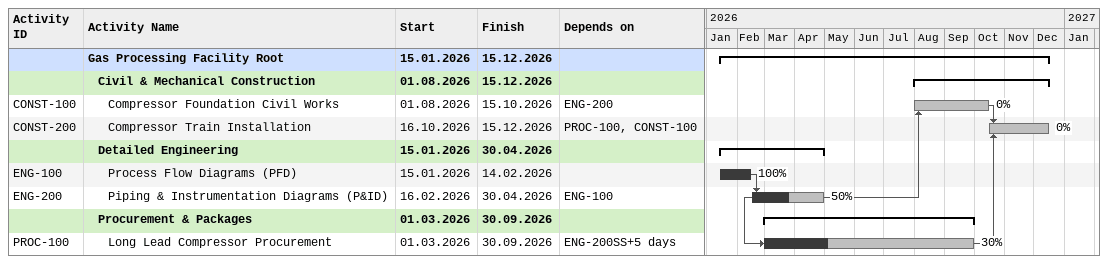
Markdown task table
| ID | Level | Task | Start | Finish | Predecessors | % complete |
|---|---|---|---|---|---|---|
|  | 1 | **Gas Processing Facility Root** | 2026-01-15 | 2026-12-15 |  |  |
|  | 2 | **Civil & Mechanical Construction** | 2026-08-01 | 2026-12-15 |  |  |
| CONST-100 | 3 | Compressor Foundation Civil Works | 2026-08-01 | 2026-10-15 | ENG-200 | 0 |
| CONST-200 | 3 | Compressor Train Installation | 2026-10-16 | 2026-12-15 | PROC-100, CONST-100 | 0 |
|  | 2 | **Detailed Engineering** | 2026-01-15 | 2026-04-30 |  |  |
| ENG-100 | 3 | Process Flow Diagrams (PFD) | 2026-01-15 | 2026-02-14 |  | 100 |
| ENG-200 | 3 | Piping & Instrumentation Diagrams (P&ID) | 2026-02-16 | 2026-04-30 | ENG-100 | 50 |
|  | 2 | **Procurement & Packages** | 2026-03-01 | 2026-09-30 |  |  |
| PROC-100 | 3 | Long Lead Compressor Procurement | 2026-03-01 | 2026-09-30 | ENG-200SS+5d | 30 |
